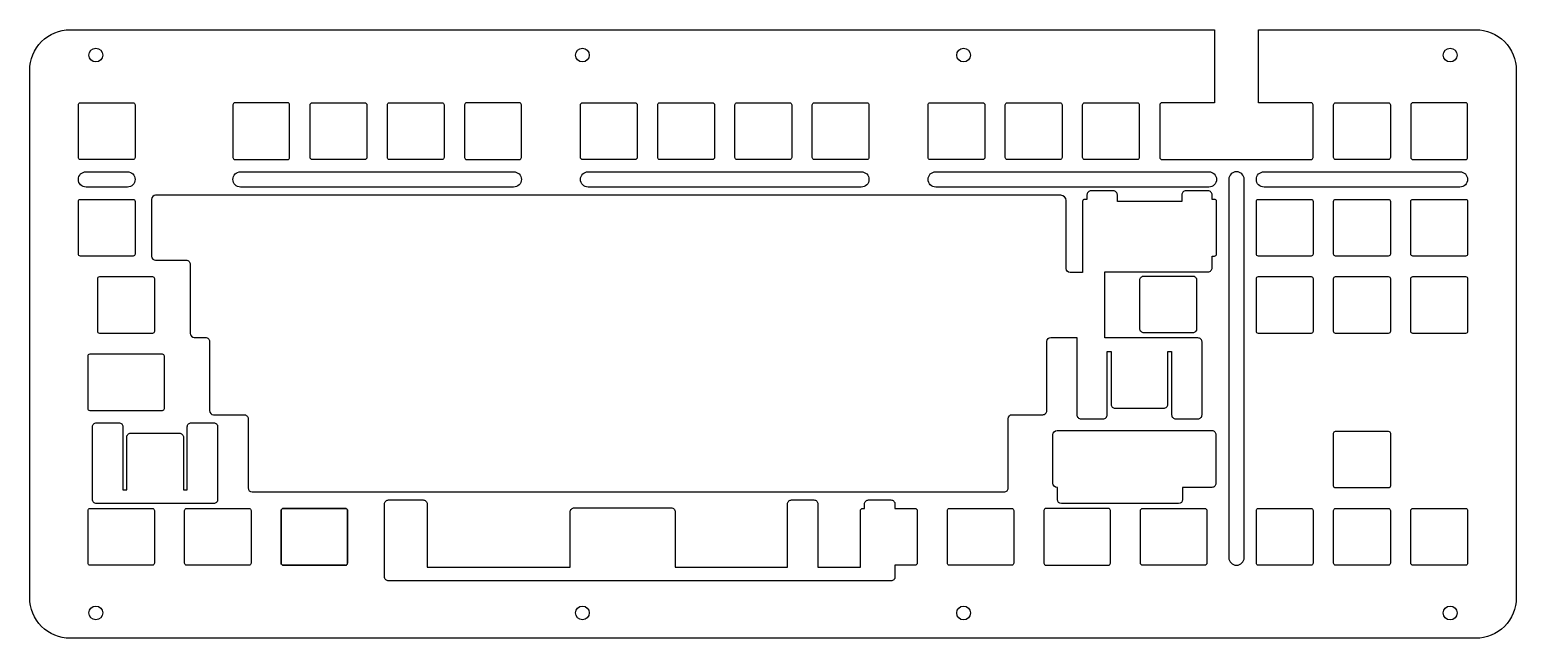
# Model space of a CAD drawing. Header units: millimetres. Extents: x 0 to 367, y 0 to 150.
import ezdxf

# ---------------------------------------------------------------- set-up
doc = ezdxf.new("R2010")
doc.units = ezdxf.units.MM
doc.header["$MEASUREMENT"] = 0

msp = doc.modelspace()

# ---------------------------------------------------------------- linework, layer by layer
for p, q in [((295.78, 113.18), (295.78, 19.97)), ((299.58, 19.97), (299.58, 113.18)), ((62.08, 18.57), (62.08, 31.57)), ((62.58, 32.07), (77.96, 32.07)), ((78.46, 31.57), (78.46, 18.57)), ((77.96, 18.07), (62.58, 18.07))]:
    msp.add_line(p, q)
for points in [[(0.07, 125.08), (0.07, 140.08, -0.414214), (10.07, 150.08), (292.27, 150.08), (292.27, 132.08), (279.27, 132.08, 0.414214), (278.77, 131.58), (278.77, 118.58, 0.414214), (279.27, 118.08), (292.27, 118.08), (303.08, 118.08), (316.08, 118.08, 0.414214), (316.58, 118.58), (316.58, 131.58, 0.414214), (316.08, 132.08), (303.08, 132.08), (303.08, 150.08), (356.68, 150.08, -0.414214), (366.68, 140.08), (366.68, 10.07, -0.414214), (356.68, 0.07), (22.64, 0.07), (10.07, 0.07, -0.414214), (0.07, 10.07)], [(12.07, 131.58, -0.414214), (12.57, 132.08), (25.57, 132.08, -0.414214), (26.07, 131.58), (26.07, 118.58, -0.414214), (25.57, 118.08), (12.57, 118.08, -0.414214), (12.07, 118.58)], [(50.67, 118.08), (63.67, 118.08, 0.414214), (64.17, 118.58), (64.17, 131.58, 0.414214), (63.67, 132.08), (50.67, 132.08, 0.414214), (50.17, 131.58), (50.17, 118.58, 0.414214)], [(82.72, 118.08), (69.72, 118.08, -0.414214), (69.22, 118.58), (69.22, 131.58, -0.414214), (69.72, 132.08), (82.72, 132.08, -0.414214), (83.22, 131.58), (83.22, 118.58, -0.414214)], [(88.77, 118.08, -0.414214), (88.27, 118.58), (88.27, 131.58, -0.414214), (88.77, 132.08), (101.77, 132.08, -0.414214), (102.27, 131.58), (102.27, 118.58, -0.414214), (101.77, 118.08)], [(121.32, 131.58, 0.414214), (120.82, 132.08), (107.82, 132.08, 0.414214), (107.32, 131.58), (107.32, 118.58, 0.414214), (107.82, 118.08), (120.82, 118.08, 0.414214), (121.32, 118.58)], [(136.4, 132.08), (149.4, 132.08, -0.414214), (149.9, 131.58), (149.9, 118.58, -0.414214), (149.4, 118.08), (136.4, 118.08, -0.414214), (135.9, 118.58), (135.9, 131.58, -0.414214)], [(168.95, 118.58, -0.414214), (168.45, 118.08), (155.45, 118.08, -0.414214), (154.95, 118.58), (154.95, 131.58, -0.414214), (155.45, 132.08), (168.45, 132.08, -0.414214), (168.95, 131.58)], [(174.5, 118.08, -0.414214), (174, 118.58), (174, 131.58, -0.414214), (174.5, 132.08), (187.5, 132.08, -0.414214), (188, 131.58), (188, 118.58, -0.414214), (187.5, 118.08)], [(207.05, 118.58, -0.414214), (206.55, 118.08), (193.55, 118.08, -0.414214), (193.05, 118.58), (193.05, 131.58, -0.414214), (193.55, 132.08), (206.55, 132.08, -0.414214), (207.05, 131.58)], [(235.12, 132.08, -0.414214), (235.62, 131.58), (235.62, 118.58, -0.414214), (235.12, 118.08), (222.12, 118.08, -0.414214), (221.62, 118.58), (221.62, 131.58, -0.414214), (222.12, 132.08)], [(240.67, 131.58, -0.414214), (241.17, 132.08), (254.17, 132.08, -0.414214), (254.67, 131.58), (254.67, 118.58, -0.414214), (254.17, 118.08), (241.17, 118.08, -0.414214), (240.67, 118.58)], [(273.22, 132.08, -0.414214), (273.72, 131.58), (273.72, 118.58, -0.414214), (273.22, 118.08), (260.22, 118.08, -0.414214), (259.72, 118.58), (259.72, 131.58, -0.414214), (260.22, 132.08)], [(322.13, 132.08), (335.13, 132.08, -0.414214), (335.63, 131.58), (335.63, 118.58, -0.414214), (335.13, 118.08), (322.13, 118.08, -0.414214), (321.63, 118.58), (321.63, 131.58, -0.414214)], [(341.18, 118.08), (354.18, 118.08, 0.414214), (354.68, 118.58), (354.68, 131.58, 0.414214), (354.18, 132.08), (341.18, 132.08, 0.414214), (340.68, 131.58), (340.68, 118.58, 0.414214)], [(13.97, 115.08), (24.17, 115.08, -1), (24.17, 111.28), (13.97, 111.28, -1)], [(119.42, 111.28), (52.07, 111.28, -1), (52.07, 115.08), (119.42, 115.08, -1)], [(205.15, 115.08, -1), (205.15, 111.28), (137.8, 111.28, -1), (137.8, 115.08)], [(223.52, 115.08), (290.87, 115.08, -1), (290.87, 111.28), (223.52, 111.28, -1)], [(304.48, 111.28, -1), (304.48, 115.08), (352.78, 115.08, -1), (352.78, 111.28)], [(52.93, 55.19, -0.415001), (53.93, 54.19), (53.93, 37.14, 0.414001), (54.93, 36.14), (240.38, 36.14, 0.415009), (241.38, 37.14), (241.38, 54.19, -0.414001), (242.38, 55.19), (249.91, 55.19, 0.415009), (250.91, 56.19), (250.91, 73.24, -0.414001), (251.91, 74.24), (258.31, 74.24), (258.31, 73.11), (258.31, 73.11), (258.31, 55.17, 0.414214), (259.31, 54.17), (264.81, 54.17, 0.414214), (265.81, 55.17), (265.81, 70.76), (266.75, 70.76), (266.75, 57.76, 0.414214), (267.75, 56.76), (279.75, 56.76, 0.414214), (280.75, 57.76), (280.75, 70.76), (281.69, 70.76), (281.69, 55.17, 0.414284), (282.69, 54.17), (288.19, 54.17, 0.414214), (289.19, 55.17), (289.19, 73.11, 0.414214), (288.19, 74.11), (265.2, 74.11), (265.2, 75.24), (265.2, 89.24), (265.2, 90.42), (290.69, 90.42, 0.414215), (291.69, 91.42), (291.69, 94.27), (292.27, 94.27, 0.414214), (292.77, 94.77), (292.77, 107.77, 0.414214), (292.27, 108.27), (291.69, 108.27), (291.69, 109.36, 0.414214), (290.69, 110.36), (285.19, 110.36, 0.414214), (284.19, 109.36), (284.19, 107.77), (282.25, 107.77), (270.25, 107.77), (268.31, 107.77), (268.31, 109.36, 0.414284), (267.31, 110.36), (261.81, 110.36, 0.414214), (260.81, 109.36), (260.81, 108.27), (260.22, 108.27, 0.414214), (259.72, 107.77), (259.72, 94.77), (259.72, 90.24), (256.67, 90.24, -0.414001), (255.67, 91.24), (255.67, 108, 0.414167), (254.4, 109.27), (31.12, 109.27, 0.413999), (30.12, 108.27), (30.12, 94.27, 0.414001), (31.12, 93.27), (38.65, 93.27, -0.414994), (39.65, 92.27), (39.65, 75.24, 0.414001), (40.65, 74.24), (43.41, 74.24, -0.415001), (44.41, 73.24), (44.41, 56.19, 0.413581), (45.41, 55.19)], [(26.07, 94.77, -0.414214), (25.57, 94.27), (12.57, 94.27, -0.414214), (12.07, 94.77), (12.07, 107.77, -0.414214), (12.57, 108.27), (25.57, 108.27, -0.414214), (26.07, 107.77)], [(316.08, 94.27), (303.08, 94.27, -0.414214), (302.58, 94.77), (302.58, 107.77, -0.414214), (303.08, 108.27), (316.08, 108.27, -0.414214), (316.58, 107.77), (316.58, 94.77, -0.414214)], [(321.63, 94.77), (321.63, 107.77, -0.414214), (322.13, 108.27), (335.13, 108.27, -0.414214), (335.63, 107.77), (335.63, 94.77, -0.414214), (335.13, 94.27), (322.13, 94.27, -0.414214)], [(340.68, 107.77, -0.414214), (341.18, 108.27), (354.18, 108.27, -0.414214), (354.68, 107.77), (354.68, 94.77, -0.414214), (354.18, 94.27), (341.18, 94.27, -0.414214), (340.68, 94.77)], [(16.83, 88.72, -0.414214), (17.33, 89.22), (30.33, 89.22, -0.414214), (30.83, 88.72), (30.83, 75.72, -0.414214), (30.33, 75.22), (17.33, 75.22, -0.414214), (16.83, 75.72)], [(287.86, 76.37, -0.414214), (286.86, 75.37), (274.86, 75.37, -0.414214), (273.86, 76.37), (273.86, 88.37, -0.414214), (274.86, 89.37), (286.86, 89.37, -0.414214), (287.86, 88.37)], [(316.08, 89.22, -0.414214), (316.58, 88.72), (316.58, 75.72, -0.414214), (316.08, 75.22), (303.08, 75.22, -0.414214), (302.58, 75.72), (302.58, 88.72, -0.414214), (303.08, 89.22)], [(321.63, 88.72, -0.414214), (322.13, 89.22), (335.13, 89.22, -0.414214), (335.63, 88.72), (335.63, 75.72, -0.414214), (335.13, 75.22), (322.13, 75.22, -0.414214), (321.63, 75.72)], [(340.68, 75.72), (340.68, 88.72, -0.414214), (341.18, 89.22), (354.18, 89.22, -0.414214), (354.68, 88.72), (354.68, 75.72, -0.414214), (354.18, 75.22), (341.18, 75.22, -0.414214)], [(33.21, 69.67), (33.21, 56.67, -0.414214), (32.71, 56.17), (14.95, 56.17, -0.414214), (14.45, 56.67), (14.45, 69.67, -0.414214), (14.95, 70.17), (32.71, 70.17, -0.414214)], [(46.42, 52.21), (46.42, 34.27, -0.414215), (45.42, 33.27), (16.55, 33.27, -0.414214), (15.55, 34.27), (15.55, 52.21, -0.414214), (16.55, 53.21), (22.05, 53.21, -0.414284), (23.05, 52.21), (23.05, 36.62), (23.98, 36.62), (23.98, 49.62, -0.414214), (24.98, 50.62), (36.98, 50.62, -0.414214), (37.98, 49.62), (37.98, 36.62), (38.92, 36.62), (38.92, 52.21, -0.414214), (39.92, 53.21), (45.42, 53.21, -0.414214)], [(278.39, 51.27), (291.62, 51.27, -0.415009), (292.62, 50.27), (292.62, 38.27, -0.415009), (291.62, 37.27), (284.39, 37.27), (284.39, 34.27, -0.414002), (283.39, 33.27), (278.39, 33.27), (259.52, 33.27), (254.52, 33.27, -0.413971), (253.52, 34.27), (253.52, 37.27), (253.43, 37.27, -0.414001), (252.43, 38.27), (252.43, 50.27, -0.414001), (253.43, 51.27)], [(335.63, 50.62), (335.63, 37.62, -0.414214), (335.13, 37.12), (322.13, 37.12, -0.414214), (321.63, 37.62), (321.63, 50.62, -0.414214), (322.13, 51.12), (335.13, 51.12, -0.414214)], [(159.27, 17.57), (186.96, 17.57), (186.96, 33.16, -0.414214), (187.96, 34.16), (193.46, 34.16, -0.414214), (194.46, 33.16), (194.46, 17.57), (204.95, 17.57), (204.95, 31.57, -0.414214), (205.45, 32.07), (205.96, 32.07), (205.96, 33.16, -0.414214), (206.96, 34.16), (212.46, 34.16, -0.414214), (213.46, 33.16), (213.46, 32.07), (218.45, 32.07, -0.414214), (218.95, 31.57), (218.95, 18.57, -0.414214), (218.45, 18.07), (213.46, 18.07), (213.46, 15.22, -0.414214), (212.46, 14.22), (88.58, 14.22, -0.414214), (87.58, 15.22), (87.58, 33.16, -0.414214), (88.58, 34.16), (97.08, 34.16, -0.414284), (98.08, 33.16), (98.08, 17.57), (133.37, 17.57), (133.37, 19.19), (133.37, 31.22, -0.414214), (134.37, 32.22), (158.27, 32.22, -0.414214), (159.27, 31.22)], [(30.33, 32.07, -0.414214), (30.83, 31.57), (30.83, 18.57, -0.414214), (30.33, 18.07), (14.95, 18.07, -0.414214), (14.45, 18.57), (14.45, 31.57, -0.414214), (14.95, 32.07)], [(54.65, 18.57, -0.414214), (54.15, 18.07), (38.76, 18.07, -0.414214), (38.26, 18.57), (38.26, 31.57, -0.414214), (38.76, 32.07), (54.15, 32.07, -0.414214), (54.65, 31.57)], [(62.58, 18.07), (77.96, 18.07, 0.414214), (78.46, 18.57), (78.46, 31.57, 0.414214), (77.96, 32.07), (62.58, 32.07, 0.414214), (62.08, 31.57), (62.08, 18.57, 0.414214)], [(242.26, 18.07), (226.88, 18.07, -0.414214), (226.38, 18.57), (226.38, 31.57, -0.414214), (226.88, 32.07), (242.26, 32.07, -0.414214), (242.76, 31.57), (242.76, 18.57, -0.414214)], [(250.7, 18.07), (266.08, 18.07, 0.414214), (266.58, 18.57), (266.58, 31.57, 0.414214), (266.08, 32.07), (250.7, 32.07, 0.414214), (250.2, 31.57), (250.2, 18.57, 0.414214)], [(289.89, 18.07), (274.51, 18.07, -0.414214), (274.01, 18.57), (274.01, 31.57, -0.414214), (274.51, 32.07), (289.89, 32.07, -0.414214), (290.39, 31.57), (290.39, 18.57, -0.414214)], [(303.08, 18.07, -0.414214), (302.58, 18.57), (302.58, 31.57, -0.414214), (303.08, 32.07), (316.08, 32.07, -0.414214), (316.58, 31.57), (316.58, 18.57, -0.414214), (316.08, 18.07)], [(321.63, 18.57), (321.63, 31.57, -0.414214), (322.13, 32.07), (335.13, 32.07, -0.414214), (335.63, 31.57), (335.63, 18.57, -0.414214), (335.13, 18.07), (322.13, 18.07, -0.414214)], [(341.18, 32.07), (354.18, 32.07, -0.414214), (354.68, 31.57), (354.68, 18.57, -0.414214), (354.18, 18.07), (341.18, 18.07, -0.414214), (340.68, 18.57), (340.68, 31.57, -0.414214)]]:
    msp.add_lwpolyline(points, format="xyb", close=True)
for centre in [(16.38, 143.85), (136.38, 143.85), (230.38, 143.85), (350.38, 143.85), (16.37, 6.31), (136.37, 6.31), (230.38, 6.3), (350.38, 6.3)]:
    msp.add_circle(centre, 1.7)
for centre, radius, start, end in [((297.68, 113.18), 1.9, 0, 180), ((77.96, 18.57), 0.5, 270, 0), ((297.68, 19.97), 1.9, 180, 270), ((297.68, 19.97), 1.9, 270.0009, 0)]:
    msp.add_arc(centre, radius, start, end)
at = {"extrusion": (0, 0, -1)}
for centre, start, end in [((-62.58, 31.57), 0, 90), ((-77.96, 31.57), 90, 180), ((-62.58, 18.57), 270, 0)]:
    msp.add_arc(centre, 0.5, start, end, dxfattribs=at)

doc.saveas('drawing.dxf')
